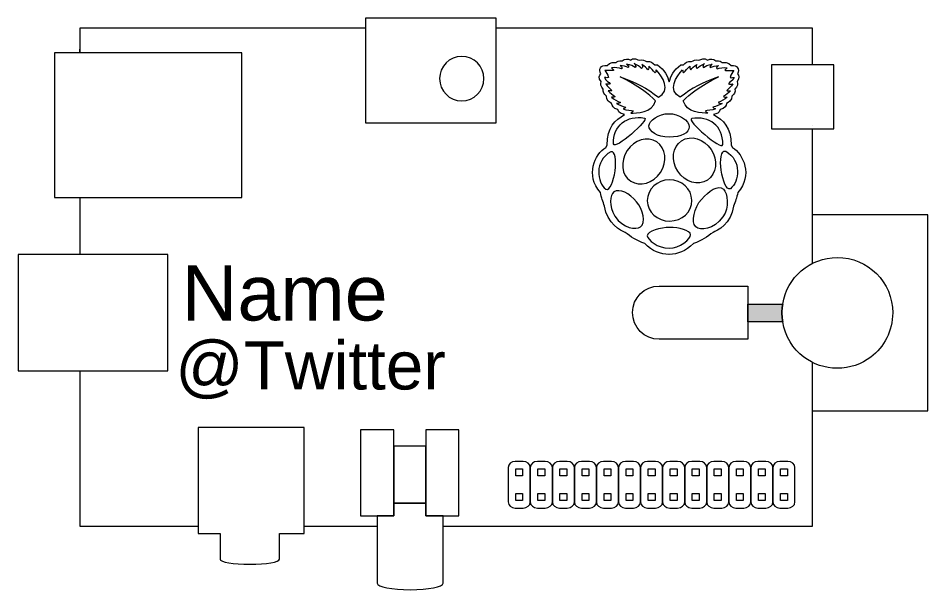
# Model space of a CAD drawing. Header units: inches. Extents: x -193 to 353, y 14 to 296.
# Drawn here: x 28 to 130.6, y 93.1 to 157.5 of the extents above; entities that cross this region are included whole.
import ezdxf

# ---------------------------------------------------------------- set-up
doc = ezdxf.new("R2010")
doc.units = ezdxf.units.IN
doc.header["$MEASUREMENT"] = 0
doc.layers.add('Layer 1', color=7, linetype='Continuous')

# ---------------------------------------------------------------- blocks, each defined once
blk = doc.blocks.new('block 234')
at = {"layer": 'Layer 1', "color": 232, "lineweight": 9}
blk.add_lwpolyline([(73.96, 102.82), (73.96, 101.41), (75.92, 101.41), (77.69, 101.41), (77.69, 111.1), (73.96, 111.1), (73.96, 109.24), (73.96, 104), (73.96, 102.82)], dxfattribs=at)
blk = doc.blocks.new('block 235')
at = {"layer": 'Layer 1', "color": 232, "lineweight": 9}
blk.add_lwpolyline([(70.34, 102.82), (70.34, 104), (70.34, 109.24), (70.34, 111.1), (66.61, 111.1), (66.61, 101.41), (68.48, 101.41), (70.34, 101.41), (70.34, 102.82)], dxfattribs=at)
blk = doc.blocks.new('block 236')
at = {"layer": 'Layer 1', "color": 232, "lineweight": 9}
blk.add_lwpolyline([(70.34, 102.82), (73.96, 102.82), (73.96, 104), (73.96, 109.24), (70.34, 109.24), (70.34, 104), (70.34, 102.82)], dxfattribs=at)
blk = doc.blocks.new('block 237')
at = {"layer": 'Layer 1', "color": 232, "lineweight": 9}
for points, knots in [([(97.44, 152.94), (97.33, 152.94), (97.21, 152.9), (97.07, 152.79), (96.74, 152.92), (96.41, 152.96), (96.12, 152.7), (95.68, 152.76), (95.53, 152.64), (95.42, 152.5), (95.32, 152.5), (94.69, 152.6), (94.4, 152.17), (93.66, 152.25), (93.43, 151.73), (93.69, 151.25), (93.54, 151.02), (93.39, 150.79), (93.74, 150.35), (93.61, 150.1), (93.69, 149.84), (93.98, 149.51), (93.91, 149.17), (94.06, 148.92), (94.33, 148.73), (94.28, 148.26), (94.76, 147.98), (94.91, 147.89), (94.96, 147.61), (95.08, 147.35), (95.63, 147.21), (95.72, 146.79), (96.06, 146.72), (96.38, 146.64), (95.31, 146.02), (94.4, 145.2), (94.41, 143.2), (94.41, 143.2), (94.25, 142.93), (94.25, 142.93), (93.03, 142.18), (91.93, 139.79), (93.65, 137.85), (93.76, 137.25), (93.95, 136.81), (94.12, 136.33), (94.37, 134.38), (96, 133.47), (96.44, 133.36), (97.07, 132.88), (97.74, 132.42), (98.65, 132.1), (99.51, 131.22), (100.44, 130.88), (101.38, 130.88), (101.39, 130.88), (101.41, 130.88), (101.42, 130.88), (102.35, 130.88), (103.29, 131.22), (104.15, 132.1), (105.06, 132.42), (105.73, 132.88), (106.36, 133.36), (106.8, 133.47), (108.43, 134.38), (108.68, 136.33), (108.85, 136.81), (109.04, 137.25), (109.15, 137.85), (110.87, 139.8), (109.77, 142.18), (108.55, 142.93), (108.55, 142.93), (108.39, 143.2), (108.39, 143.2), (108.4, 145.2), (107.49, 146.02), (106.42, 146.64), (106.74, 146.72), (107.07, 146.8), (107.17, 147.21), (107.72, 147.35), (107.83, 147.61), (107.89, 147.89), (108.04, 147.98), (108.52, 148.26), (108.47, 148.73), (108.74, 148.92), (108.89, 149.17), (108.82, 149.51), (109.11, 149.84), (109.19, 150.1), (109.06, 150.35), (109.41, 150.79), (109.26, 151.02), (109.11, 151.25), (109.37, 151.74), (109.14, 152.25), (108.4, 152.17), (108.11, 152.6), (107.48, 152.5), (107.38, 152.5), (107.27, 152.64), (107.12, 152.76), (106.67, 152.7), (106.39, 152.96), (106.06, 152.92), (105.73, 152.79), (105.33, 153.1), (105.07, 152.85), (104.77, 152.76), (104.29, 152.92), (104.18, 152.7), (103.94, 152.61), (103.42, 152.72), (103.26, 152.48), (103.01, 152.23), (103.01, 152.23), (102.72, 152.23), (102.72, 152.23), (101.93, 151.77), (101.54, 150.82), (101.4, 150.33), (101.26, 150.82), (100.87, 151.77), (100.08, 152.23), (100.08, 152.23), (99.79, 152.23), (99.79, 152.23), (99.53, 152.48), (99.37, 152.72), (98.85, 152.61), (98.61, 152.7), (98.51, 152.92), (98.03, 152.76), (97.83, 152.82), (97.65, 152.95), (97.44, 152.94), (97.44, 152.94), (97.44, 152.94), (97.44, 152.94)], [0, 0, 0, 0, 1, 1, 1, 2, 2, 2, 3, 3, 3, 4, 4, 4, 5, 5, 5, 6, 6, 6, 7, 7, 7, 8, 8, 8, 9, 9, 9, 10, 10, 10, 11, 11, 11, 12, 12, 12, 13, 13, 13, 14, 14, 14, 15, 15, 15, 16, 16, 16, 17, 17, 17, 18, 18, 18, 19, 19, 19, 20, 20, 20, 21, 21, 21, 22, 22, 22, 23, 23, 23, 24, 24, 24, 25, 25, 25, 26, 26, 26, 27, 27, 27, 28, 28, 28, 29, 29, 29, 30, 30, 30, 31, 31, 31, 32, 32, 32, 33, 33, 33, 34, 34, 34, 35, 35, 35, 36, 36, 36, 37, 37, 37, 38, 38, 38, 39, 39, 39, 40, 40, 40, 41, 41, 41, 42, 42, 42, 43, 43, 43, 44, 44, 44, 45, 45, 45, 46, 46, 46, 47, 47, 47, 47]), ([(95.87, 150.9), (97.96, 149.82), (99.18, 148.94), (99.85, 148.2), (99.51, 146.83), (97.72, 146.77), (97.07, 146.81), (97.2, 146.87), (97.32, 146.94), (97.36, 147.06), (97.19, 147.17), (96.61, 147.07), (96.21, 147.3), (96.36, 147.33), (96.44, 147.36), (96.51, 147.47), (96.13, 147.6), (95.72, 147.7), (95.47, 147.9), (95.6, 147.9), (95.72, 147.87), (95.9, 147.99), (95.55, 148.18), (95.19, 148.32), (94.9, 148.61), (95.08, 148.61), (95.27, 148.61), (95.33, 148.67), (95.01, 148.87), (94.75, 149.08), (94.53, 149.32), (94.78, 149.29), (94.88, 149.31), (94.94, 149.36), (94.7, 149.6), (94.41, 149.81), (94.26, 150.1), (94.45, 150.04), (94.61, 150.02), (94.74, 150.11), (94.66, 150.29), (94.31, 150.4), (94.11, 150.82), (94.31, 150.8), (94.51, 150.78), (94.55, 150.82), (94.46, 151.19), (94.31, 151.4), (94.16, 151.61), (94.57, 151.62), (95.2, 151.61), (95.17, 151.64), (95.17, 151.64), (94.91, 151.91), (94.91, 151.91), (95.32, 152.01), (95.73, 151.89), (96.04, 151.79), (96.17, 151.9), (96.03, 152.03), (95.87, 152.17), (96.21, 152.13), (96.52, 152.05), (96.8, 151.94), (96.95, 152.07), (96.71, 152.21), (96.59, 152.34), (97.12, 152.24), (97.34, 152.1), (97.57, 151.96), (97.73, 152.12), (97.58, 152.25), (97.47, 152.38), (97.87, 152.24), (98.07, 152.04), (98.29, 151.85), (98.37, 151.95), (98.48, 152.03), (98.34, 152.27), (98.63, 152.1), (98.84, 151.91), (99, 151.69), (99.18, 151.81), (99.11, 151.96), (99.11, 152.1), (99.4, 151.86), (99.59, 151.6), (99.82, 151.36), (99.87, 151.39), (99.91, 151.5), (99.94, 151.68), (100.65, 151), (101.65, 149.27), (100.2, 148.59), (98.97, 149.6), (97.5, 150.34), (95.87, 150.9), (95.87, 150.9), (95.87, 150.9), (95.87, 150.9)], [0, 0, 0, 0, 1, 1, 1, 2, 2, 2, 3, 3, 3, 4, 4, 4, 5, 5, 5, 6, 6, 6, 7, 7, 7, 8, 8, 8, 9, 9, 9, 10, 10, 10, 11, 11, 11, 12, 12, 12, 13, 13, 13, 14, 14, 14, 15, 15, 15, 16, 16, 16, 17, 17, 17, 18, 18, 18, 19, 19, 19, 20, 20, 20, 21, 21, 21, 22, 22, 22, 23, 23, 23, 24, 24, 24, 25, 25, 25, 26, 26, 26, 27, 27, 27, 28, 28, 28, 29, 29, 29, 30, 30, 30, 31, 31, 31, 32, 32, 32, 33, 33, 33, 33]), ([(106.98, 150.9), (104.89, 149.82), (103.67, 148.94), (103, 148.2), (103.35, 146.83), (105.13, 146.77), (105.78, 146.81), (105.65, 146.87), (105.54, 146.94), (105.49, 147.06), (105.66, 147.17), (106.24, 147.07), (106.64, 147.3), (106.49, 147.33), (106.41, 147.36), (106.34, 147.47), (106.72, 147.6), (107.14, 147.7), (107.38, 147.9), (107.25, 147.9), (107.12, 147.87), (106.95, 147.99), (107.3, 148.18), (107.66, 148.32), (107.95, 148.61), (107.77, 148.61), (107.58, 148.61), (107.52, 148.67), (107.84, 148.87), (108.1, 149.08), (108.32, 149.32), (108.07, 149.29), (107.97, 149.31), (107.91, 149.36), (108.14, 149.6), (108.44, 149.81), (108.59, 150.1), (108.4, 150.04), (108.24, 150.02), (108.11, 150.11), (108.19, 150.29), (108.54, 150.4), (108.74, 150.82), (108.54, 150.8), (108.34, 150.78), (108.3, 150.82), (108.39, 151.19), (108.54, 151.4), (108.69, 151.61), (108.28, 151.61), (107.65, 151.61), (107.68, 151.64), (107.68, 151.64), (107.94, 151.9), (107.94, 151.9), (107.53, 152.01), (107.12, 151.89), (106.82, 151.79), (106.68, 151.9), (106.82, 152.03), (106.98, 152.17), (106.64, 152.13), (106.33, 152.05), (106.05, 151.94), (105.9, 152.07), (106.14, 152.21), (106.26, 152.34), (105.73, 152.24), (105.51, 152.1), (105.28, 151.96), (105.12, 152.12), (105.27, 152.25), (105.38, 152.38), (104.98, 152.23), (104.77, 152.04), (104.56, 151.85), (104.48, 151.95), (104.37, 152.03), (104.51, 152.27), (104.22, 152.1), (104.01, 151.91), (103.85, 151.69), (103.67, 151.81), (103.74, 151.96), (103.74, 152.1), (103.45, 151.86), (103.26, 151.6), (103.03, 151.35), (102.98, 151.39), (102.94, 151.5), (102.91, 151.68), (102.2, 151), (101.2, 149.27), (102.65, 148.59), (103.88, 149.6), (105.35, 150.34), (106.98, 150.9), (106.98, 150.9), (106.98, 150.9), (106.98, 150.9)], [0, 0, 0, 0, 1, 1, 1, 2, 2, 2, 3, 3, 3, 4, 4, 4, 5, 5, 5, 6, 6, 6, 7, 7, 7, 8, 8, 8, 9, 9, 9, 10, 10, 10, 11, 11, 11, 12, 12, 12, 13, 13, 13, 14, 14, 14, 15, 15, 15, 16, 16, 16, 17, 17, 17, 18, 18, 18, 19, 19, 19, 20, 20, 20, 21, 21, 21, 22, 22, 22, 23, 23, 23, 24, 24, 24, 25, 25, 25, 26, 26, 26, 27, 27, 27, 28, 28, 28, 29, 29, 29, 30, 30, 30, 31, 31, 31, 32, 32, 32, 33, 33, 33, 33]), ([(101.39, 146.74), (100.24, 146.77), (99.13, 145.89), (99.12, 145.37), (99.12, 144.74), (100.04, 144.1), (101.4, 144.09), (102.79, 144.08), (103.68, 144.6), (103.68, 145.25), (103.69, 145.98), (102.42, 146.75), (101.39, 146.74), (101.39, 146.74), (101.39, 146.74), (101.39, 146.74)], [0, 0, 0, 0, 1, 1, 1, 2, 2, 2, 3, 3, 3, 4, 4, 4, 5, 5, 5, 5]), ([(98.61, 146.25), (96.67, 146.58), (95.06, 145.43), (95.13, 143.33), (95.19, 142.52), (99.32, 146.13), (98.61, 146.25), (98.61, 146.25), (98.61, 146.25), (98.61, 146.25)], [0, 0, 0, 0, 1, 1, 1, 2, 2, 2, 3, 3, 3, 3]), ([(103.96, 146.19), (105.9, 146.52), (107.51, 145.37), (107.45, 143.27), (107.38, 142.46), (103.25, 146.07), (103.96, 146.19)], [0, 0, 0, 0, 1, 1, 1, 2, 2, 2, 2]), ([(100, 143.56), (101.04, 142.88), (101.23, 141.34), (100.42, 140.11), (99.61, 138.89), (98.11, 138.45), (97.07, 139.13), (97.07, 139.13), (97.07, 139.13), (97.07, 139.13), (96.04, 139.81), (95.85, 141.36), (96.66, 142.58), (97.46, 143.8), (98.96, 144.24), (100, 143.56), (100, 143.56), (100, 143.56), (100, 143.56)], [0, 0, 0, 0, 1, 1, 1, 2, 2, 2, 3, 3, 3, 4, 4, 4, 5, 5, 5, 6, 6, 6, 6]), ([(102.81, 143.69), (101.77, 143), (101.58, 141.46), (102.39, 140.24), (103.2, 139.01), (104.69, 138.57), (105.73, 139.26), (105.73, 139.26), (105.73, 139.26), (105.73, 139.26), (106.77, 139.94), (106.96, 141.48), (106.15, 142.7), (105.35, 143.93), (103.85, 144.37), (102.81, 143.69), (102.81, 143.69), (102.81, 143.69), (102.81, 143.69)], [0, 0, 0, 0, 1, 1, 1, 2, 2, 2, 3, 3, 3, 4, 4, 4, 5, 5, 5, 6, 6, 6, 6]), ([(94.81, 142.45), (95.93, 142.75), (95.18, 137.8), (94.27, 138.21), (93.27, 139.02), (92.94, 141.38), (94.81, 142.45)], [0, 0, 0, 0, 1, 1, 1, 2, 2, 2, 2]), ([(107.78, 142.51), (106.65, 142.81), (107.4, 137.87), (108.31, 138.27), (109.32, 139.08), (109.64, 141.45), (107.78, 142.51), (107.78, 142.51), (107.78, 142.51), (107.78, 142.51)], [0, 0, 0, 0, 1, 1, 1, 2, 2, 2, 3, 3, 3, 3]), ([(103.96, 136.95), (103.97, 135.67), (102.85, 134.63), (101.47, 134.63), (100.08, 134.62), (98.95, 135.65), (98.94, 136.93), (98.94, 136.93), (98.94, 136.94), (98.94, 136.95), (98.94, 138.23), (100.05, 139.27), (101.44, 139.28), (102.83, 139.28), (103.95, 138.25), (103.96, 136.98), (103.96, 136.97), (103.96, 136.96), (103.96, 136.95)], [0, 0, 0, 0, 1, 1, 1, 2, 2, 2, 3, 3, 3, 4, 4, 4, 5, 5, 5, 6, 6, 6, 6]), ([(105.04, 137.08), (104.27, 136.17), (103.83, 134.51), (104.4, 133.98), (104.94, 133.56), (106.4, 133.62), (107.47, 135.11), (108.25, 136.11), (107.99, 137.78), (107.54, 138.23), (106.88, 138.74), (105.93, 138.08), (105.04, 137.08), (105.04, 137.08), (105.04, 137.08), (105.04, 137.08)], [0, 0, 0, 0, 1, 1, 1, 2, 2, 2, 3, 3, 3, 4, 4, 4, 5, 5, 5, 5]), ([(97.74, 136.81), (98.46, 135.94), (98.79, 134.42), (98.19, 133.97), (97.62, 133.63), (96.24, 133.77), (95.27, 135.18), (94.61, 136.36), (94.69, 137.56), (95.16, 137.91), (95.85, 138.33), (96.92, 137.76), (97.74, 136.81), (97.74, 136.81), (97.74, 136.81), (97.74, 136.81)], [0, 0, 0, 0, 1, 1, 1, 2, 2, 2, 3, 3, 3, 4, 4, 4, 5, 5, 5, 5]), ([(101.46, 133.91), (102.47, 133.95), (103.82, 133.58), (103.83, 133.09), (103.84, 132.62), (102.6, 131.54), (101.4, 131.57), (100.15, 131.51), (98.93, 132.59), (98.94, 132.96), (98.93, 133.51), (100.46, 133.93), (101.46, 133.91), (101.46, 133.91), (101.46, 133.91), (101.46, 133.91)], [0, 0, 0, 0, 1, 1, 1, 2, 2, 2, 3, 3, 3, 4, 4, 4, 5, 5, 5, 5])]:
    blk.add_open_spline(points, degree=3, knots=knots, dxfattribs=at)
blk = doc.blocks.new('block 238')
at = {"layer": 'Layer 1', "color": 7, "insert": (45.71, 114.55), "char_height": 5.4373, "attachment_point": 7}
blk.add_mtext('\\fArial|b0|i0|c0|p34;\\W1;@Twitter', dxfattribs=at)
blk = doc.blocks.new('block 239')
at = {"layer": 'Layer 1', "color": 232, "lineweight": 9}
for points in [[(84.11, 106.68), (84.88, 106.68), (84.88, 105.9), (84.11, 105.9), (84.11, 106.68)], [(84.11, 103.91), (84.88, 103.91), (84.88, 103.13), (84.11, 103.13), (84.11, 103.91)]]:
    blk.add_lwpolyline(points, dxfattribs=at)
blk.add_open_spline([(85.74, 102.96), (85.74, 102.58), (85.38, 102.28), (84.94, 102.28), (84.94, 102.28), (84.05, 102.28), (84.05, 102.28), (83.61, 102.28), (83.25, 102.58), (83.25, 102.96), (83.25, 102.96), (83.25, 106.84), (83.25, 106.84), (83.25, 107.22), (83.61, 107.53), (84.05, 107.53), (84.05, 107.53), (84.94, 107.53), (84.94, 107.53), (85.38, 107.53), (85.74, 107.22), (85.74, 106.84), (85.74, 106.84), (85.74, 102.96), (85.74, 102.96)], degree=3, knots=[0, 0, 0, 0, 1, 1, 1, 2, 2, 2, 3, 3, 3, 4, 4, 4, 5, 5, 5, 6, 6, 6, 7, 7, 7, 8, 8, 8, 8], dxfattribs=at)
blk = doc.blocks.new('block 240')
at = {"layer": 'Layer 1', "color": 232, "lineweight": 9}
for points in [[(86.6, 106.68), (87.37, 106.68), (87.37, 105.9), (86.6, 105.9), (86.6, 106.68)], [(86.6, 103.91), (87.37, 103.91), (87.37, 103.13), (86.6, 103.13), (86.6, 103.91)]]:
    blk.add_lwpolyline(points, dxfattribs=at)
blk.add_open_spline([(88.23, 102.96), (88.23, 102.58), (87.87, 102.28), (87.43, 102.28), (87.43, 102.28), (86.54, 102.28), (86.54, 102.28), (86.1, 102.28), (85.74, 102.58), (85.74, 102.96), (85.74, 102.96), (85.74, 106.84), (85.74, 106.84), (85.74, 107.22), (86.1, 107.53), (86.54, 107.53), (86.54, 107.53), (87.43, 107.53), (87.43, 107.53), (87.87, 107.53), (88.23, 107.22), (88.23, 106.84), (88.23, 106.84), (88.23, 102.96), (88.23, 102.96)], degree=3, knots=[0, 0, 0, 0, 1, 1, 1, 2, 2, 2, 3, 3, 3, 4, 4, 4, 5, 5, 5, 6, 6, 6, 7, 7, 7, 8, 8, 8, 8], dxfattribs=at)
blk = doc.blocks.new('block 241')
at = {"layer": 'Layer 1', "color": 232, "lineweight": 9}
for points in [[(89.09, 106.68), (89.86, 106.68), (89.86, 105.9), (89.09, 105.9), (89.09, 106.68)], [(89.09, 103.91), (89.86, 103.91), (89.86, 103.13), (89.09, 103.13), (89.09, 103.91)]]:
    blk.add_lwpolyline(points, dxfattribs=at)
blk.add_open_spline([(90.72, 102.96), (90.72, 102.58), (90.36, 102.28), (89.92, 102.28), (89.92, 102.28), (89.03, 102.28), (89.03, 102.28), (88.59, 102.28), (88.23, 102.58), (88.23, 102.96), (88.23, 102.96), (88.23, 106.84), (88.23, 106.84), (88.23, 107.22), (88.59, 107.53), (89.03, 107.53), (89.03, 107.53), (89.92, 107.53), (89.92, 107.53), (90.36, 107.53), (90.72, 107.22), (90.72, 106.84), (90.72, 106.84), (90.72, 102.96), (90.72, 102.96)], degree=3, knots=[0, 0, 0, 0, 1, 1, 1, 2, 2, 2, 3, 3, 3, 4, 4, 4, 5, 5, 5, 6, 6, 6, 7, 7, 7, 8, 8, 8, 8], dxfattribs=at)
blk = doc.blocks.new('block 242')
at = {"layer": 'Layer 1', "color": 232, "lineweight": 9}
for points in [[(91.58, 106.68), (92.35, 106.68), (92.35, 105.9), (91.58, 105.9), (91.58, 106.68)], [(91.58, 103.91), (92.35, 103.91), (92.35, 103.13), (91.58, 103.13), (91.58, 103.91)]]:
    blk.add_lwpolyline(points, dxfattribs=at)
blk.add_open_spline([(93.2, 102.96), (93.2, 102.58), (92.85, 102.28), (92.41, 102.28), (92.41, 102.28), (91.52, 102.28), (91.52, 102.28), (91.07, 102.28), (90.72, 102.58), (90.72, 102.96), (90.72, 102.96), (90.72, 106.84), (90.72, 106.84), (90.72, 107.22), (91.07, 107.53), (91.52, 107.53), (91.52, 107.53), (92.41, 107.53), (92.41, 107.53), (92.85, 107.53), (93.2, 107.22), (93.2, 106.84), (93.2, 106.84), (93.2, 102.96), (93.2, 102.96)], degree=3, knots=[0, 0, 0, 0, 1, 1, 1, 2, 2, 2, 3, 3, 3, 4, 4, 4, 5, 5, 5, 6, 6, 6, 7, 7, 7, 8, 8, 8, 8], dxfattribs=at)
blk = doc.blocks.new('block 243')
at = {"layer": 'Layer 1', "color": 232, "lineweight": 9}
for points in [[(94.06, 106.68), (94.83, 106.68), (94.83, 105.9), (94.06, 105.9), (94.06, 106.68)], [(94.06, 103.91), (94.83, 103.91), (94.83, 103.13), (94.06, 103.13), (94.06, 103.91)]]:
    blk.add_lwpolyline(points, dxfattribs=at)
blk.add_open_spline([(95.69, 102.96), (95.69, 102.58), (95.34, 102.28), (94.89, 102.28), (94.89, 102.28), (94, 102.28), (94, 102.28), (93.56, 102.28), (93.2, 102.58), (93.2, 102.96), (93.2, 102.96), (93.2, 106.84), (93.2, 106.84), (93.2, 107.22), (93.56, 107.53), (94, 107.53), (94, 107.53), (94.89, 107.53), (94.89, 107.53), (95.34, 107.53), (95.69, 107.22), (95.69, 106.84), (95.69, 106.84), (95.69, 102.96), (95.69, 102.96)], degree=3, knots=[0, 0, 0, 0, 1, 1, 1, 2, 2, 2, 3, 3, 3, 4, 4, 4, 5, 5, 5, 6, 6, 6, 7, 7, 7, 8, 8, 8, 8], dxfattribs=at)
blk = doc.blocks.new('block 244')
at = {"layer": 'Layer 1', "color": 232, "lineweight": 9}
for points in [[(96.55, 106.68), (97.32, 106.68), (97.32, 105.9), (96.55, 105.9), (96.55, 106.68)], [(96.55, 103.91), (97.32, 103.91), (97.32, 103.13), (96.55, 103.13), (96.55, 103.91)]]:
    blk.add_lwpolyline(points, dxfattribs=at)
blk.add_open_spline([(98.18, 102.96), (98.18, 102.58), (97.82, 102.28), (97.38, 102.28), (97.38, 102.28), (96.49, 102.28), (96.49, 102.28), (96.05, 102.28), (95.69, 102.58), (95.69, 102.96), (95.69, 102.96), (95.69, 106.84), (95.69, 106.84), (95.69, 107.22), (96.05, 107.53), (96.49, 107.53), (96.49, 107.53), (97.38, 107.53), (97.38, 107.53), (97.82, 107.53), (98.18, 107.22), (98.18, 106.84), (98.18, 106.84), (98.18, 102.96), (98.18, 102.96)], degree=3, knots=[0, 0, 0, 0, 1, 1, 1, 2, 2, 2, 3, 3, 3, 4, 4, 4, 5, 5, 5, 6, 6, 6, 7, 7, 7, 8, 8, 8, 8], dxfattribs=at)
blk = doc.blocks.new('block 245')
at = {"layer": 'Layer 1', "color": 232, "lineweight": 9}
for points in [[(99.04, 106.68), (99.81, 106.68), (99.81, 105.9), (99.04, 105.9), (99.04, 106.68)], [(99.04, 103.91), (99.81, 103.91), (99.81, 103.13), (99.04, 103.13), (99.04, 103.91)]]:
    blk.add_lwpolyline(points, dxfattribs=at)
blk.add_open_spline([(100.67, 102.96), (100.67, 102.58), (100.31, 102.28), (99.87, 102.28), (99.87, 102.28), (98.98, 102.28), (98.98, 102.28), (98.54, 102.28), (98.18, 102.58), (98.18, 102.96), (98.18, 102.96), (98.18, 106.84), (98.18, 106.84), (98.18, 107.22), (98.54, 107.53), (98.98, 107.53), (98.98, 107.53), (99.87, 107.53), (99.87, 107.53), (100.31, 107.53), (100.67, 107.22), (100.67, 106.84), (100.67, 106.84), (100.67, 102.96), (100.67, 102.96)], degree=3, knots=[0, 0, 0, 0, 1, 1, 1, 2, 2, 2, 3, 3, 3, 4, 4, 4, 5, 5, 5, 6, 6, 6, 7, 7, 7, 8, 8, 8, 8], dxfattribs=at)
blk = doc.blocks.new('block 246')
at = {"layer": 'Layer 1', "color": 232, "lineweight": 9}
for points in [[(101.53, 106.68), (102.3, 106.68), (102.3, 105.9), (101.53, 105.9), (101.53, 106.68)], [(101.53, 103.91), (102.3, 103.91), (102.3, 103.13), (101.53, 103.13), (101.53, 103.91)]]:
    blk.add_lwpolyline(points, dxfattribs=at)
blk.add_open_spline([(103.16, 102.96), (103.16, 102.58), (102.8, 102.28), (102.36, 102.28), (102.36, 102.28), (101.47, 102.28), (101.47, 102.28), (101.03, 102.28), (100.67, 102.58), (100.67, 102.96), (100.67, 102.96), (100.67, 106.84), (100.67, 106.84), (100.67, 107.22), (101.03, 107.53), (101.47, 107.53), (101.47, 107.53), (102.36, 107.53), (102.36, 107.53), (102.8, 107.53), (103.16, 107.22), (103.16, 106.84), (103.16, 106.84), (103.16, 102.96), (103.16, 102.96)], degree=3, knots=[0, 0, 0, 0, 1, 1, 1, 2, 2, 2, 3, 3, 3, 4, 4, 4, 5, 5, 5, 6, 6, 6, 7, 7, 7, 8, 8, 8, 8], dxfattribs=at)
blk = doc.blocks.new('block 247')
at = {"layer": 'Layer 1', "color": 232, "lineweight": 9}
for points in [[(104.01, 106.68), (104.78, 106.68), (104.78, 105.9), (104.01, 105.9), (104.01, 106.68)], [(104.01, 103.91), (104.78, 103.91), (104.78, 103.13), (104.01, 103.13), (104.01, 103.91)]]:
    blk.add_lwpolyline(points, dxfattribs=at)
blk.add_open_spline([(105.64, 102.96), (105.64, 102.58), (105.29, 102.28), (104.85, 102.28), (104.85, 102.28), (103.95, 102.28), (103.95, 102.28), (103.51, 102.28), (103.16, 102.58), (103.16, 102.96), (103.16, 102.96), (103.16, 106.84), (103.16, 106.84), (103.16, 107.22), (103.51, 107.53), (103.95, 107.53), (103.95, 107.53), (104.85, 107.53), (104.85, 107.53), (105.29, 107.53), (105.64, 107.22), (105.64, 106.84), (105.64, 106.84), (105.64, 102.96), (105.64, 102.96)], degree=3, knots=[0, 0, 0, 0, 1, 1, 1, 2, 2, 2, 3, 3, 3, 4, 4, 4, 5, 5, 5, 6, 6, 6, 7, 7, 7, 8, 8, 8, 8], dxfattribs=at)
blk = doc.blocks.new('block 248')
at = {"layer": 'Layer 1', "color": 232, "lineweight": 9}
for points in [[(106.5, 106.68), (107.27, 106.68), (107.27, 105.9), (106.5, 105.9), (106.5, 106.68)], [(106.5, 103.91), (107.27, 103.91), (107.27, 103.13), (106.5, 103.13), (106.5, 103.91)]]:
    blk.add_lwpolyline(points, dxfattribs=at)
blk.add_open_spline([(108.13, 102.96), (108.13, 102.58), (107.77, 102.28), (107.33, 102.28), (107.33, 102.28), (106.44, 102.28), (106.44, 102.28), (106, 102.28), (105.64, 102.58), (105.64, 102.96), (105.64, 102.96), (105.64, 106.84), (105.64, 106.84), (105.64, 107.22), (106, 107.53), (106.44, 107.53), (106.44, 107.53), (107.33, 107.53), (107.33, 107.53), (107.77, 107.53), (108.13, 107.22), (108.13, 106.84), (108.13, 106.84), (108.13, 102.96), (108.13, 102.96)], degree=3, knots=[0, 0, 0, 0, 1, 1, 1, 2, 2, 2, 3, 3, 3, 4, 4, 4, 5, 5, 5, 6, 6, 6, 7, 7, 7, 8, 8, 8, 8], dxfattribs=at)
blk = doc.blocks.new('block 249')
at = {"layer": 'Layer 1', "color": 232, "lineweight": 9}
for points in [[(108.99, 106.68), (109.76, 106.68), (109.76, 105.9), (108.99, 105.9), (108.99, 106.68)], [(108.99, 103.91), (109.76, 103.91), (109.76, 103.13), (108.99, 103.13), (108.99, 103.91)]]:
    blk.add_lwpolyline(points, dxfattribs=at)
blk.add_open_spline([(110.62, 102.96), (110.62, 102.58), (110.26, 102.28), (109.82, 102.28), (109.82, 102.28), (108.93, 102.28), (108.93, 102.28), (108.49, 102.28), (108.13, 102.58), (108.13, 102.96), (108.13, 102.96), (108.13, 106.84), (108.13, 106.84), (108.13, 107.22), (108.49, 107.53), (108.93, 107.53), (108.93, 107.53), (109.82, 107.53), (109.82, 107.53), (110.26, 107.53), (110.62, 107.22), (110.62, 106.84), (110.62, 106.84), (110.62, 102.96), (110.62, 102.96)], degree=3, knots=[0, 0, 0, 0, 1, 1, 1, 2, 2, 2, 3, 3, 3, 4, 4, 4, 5, 5, 5, 6, 6, 6, 7, 7, 7, 8, 8, 8, 8], dxfattribs=at)
blk = doc.blocks.new('block 250')
at = {"layer": 'Layer 1', "color": 232, "lineweight": 9}
for points in [[(111.48, 106.68), (112.25, 106.68), (112.25, 105.9), (111.48, 105.9), (111.48, 106.68)], [(111.48, 103.91), (112.25, 103.91), (112.25, 103.13), (111.48, 103.13), (111.48, 103.91)]]:
    blk.add_lwpolyline(points, dxfattribs=at)
blk.add_open_spline([(113.11, 102.96), (113.11, 102.58), (112.75, 102.28), (112.31, 102.28), (112.31, 102.28), (111.42, 102.28), (111.42, 102.28), (110.98, 102.28), (110.62, 102.58), (110.62, 102.96), (110.62, 102.96), (110.62, 106.84), (110.62, 106.84), (110.62, 107.22), (110.98, 107.53), (111.42, 107.53), (111.42, 107.53), (112.31, 107.53), (112.31, 107.53), (112.75, 107.53), (113.11, 107.22), (113.11, 106.84), (113.11, 106.84), (113.11, 102.96), (113.11, 102.96)], degree=3, knots=[0, 0, 0, 0, 1, 1, 1, 2, 2, 2, 3, 3, 3, 4, 4, 4, 5, 5, 5, 6, 6, 6, 7, 7, 7, 8, 8, 8, 8], dxfattribs=at)
blk = doc.blocks.new('block 251')
at = {"layer": 'Layer 1', "color": 232, "lineweight": 9}
for points in [[(113.97, 106.68), (114.74, 106.68), (114.74, 105.9), (113.97, 105.9), (113.97, 106.68)], [(113.97, 103.91), (114.74, 103.91), (114.74, 103.13), (113.97, 103.13), (113.97, 103.91)]]:
    blk.add_lwpolyline(points, dxfattribs=at)
blk.add_open_spline([(115.59, 102.96), (115.59, 102.58), (115.24, 102.28), (114.8, 102.28), (114.8, 102.28), (113.9, 102.28), (113.9, 102.28), (113.46, 102.28), (113.11, 102.58), (113.11, 102.96), (113.11, 102.96), (113.11, 106.84), (113.11, 106.84), (113.11, 107.22), (113.46, 107.53), (113.9, 107.53), (113.9, 107.53), (114.8, 107.53), (114.8, 107.53), (115.24, 107.53), (115.59, 107.22), (115.59, 106.84), (115.59, 106.84), (115.59, 102.96), (115.59, 102.96)], degree=3, knots=[0, 0, 0, 0, 1, 1, 1, 2, 2, 2, 3, 3, 3, 4, 4, 4, 5, 5, 5, 6, 6, 6, 7, 7, 7, 8, 8, 8, 8], dxfattribs=at)
blk = doc.blocks.new('block 233')
at = {"layer": 'Layer 1'}
h = blk.add_hatch(color=72, dxfattribs=at)
h.dxf.hatch_style = 2
edge = h.paths.add_edge_path()
edge.add_spline(control_points=[(114.12, 124.28), (114.12, 124.46), (114.14, 124.64), (114.15, 124.81), (114.16, 124.97), (114.19, 125.13), (114.21, 125.28), (114.21, 125.28), (110.27, 125.28), (110.27, 125.28), (110.27, 125.28), (110.27, 124.81), (110.27, 124.81), (110.27, 124.81), (110.27, 123.81), (110.27, 123.81), (110.27, 123.81), (110.27, 123.28), (110.27, 123.28), (110.27, 123.28), (114.21, 123.28), (114.21, 123.28), (114.18, 123.46), (114.16, 123.63), (114.14, 123.81), (114.13, 123.97), (114.12, 124.12), (114.12, 124.28)], knot_values=[0, 0, 0, 0, 1, 1, 1, 2, 2, 2, 3, 3, 3, 4, 4, 4, 5, 5, 5, 6, 6, 6, 7, 7, 7, 8, 8, 8, 9, 9, 9, 9], degree=3, periodic=1)
at = {"layer": 'Layer 1', "color": 250, "lineweight": 9}
for points in [[(81.89, 156.39), (81.89, 157.5), (80.31, 157.5), (68.71, 157.5), (67.15, 157.5), (67.15, 156.39)], [(67.15, 156.39), (66.4, 156.39), (60.69, 156.39), (58.3, 156.39), (34.94, 156.39), (34.94, 156.39), (34.94, 153.61), (34.94, 154.03)], [(117.58, 152.26), (117.58, 152.67), (117.58, 152.67), (117.58, 156.39), (117.58, 156.39), (81.89, 156.39)], [(34.94, 154.03), (34.94, 154.03)], [(34.94, 153.61), (32.1, 153.61), (32.1, 137.28), (34.94, 137.28)], [(117.58, 152.26), (117.58, 152.26)], [(117.58, 145.02), (118.33, 145.02), (119.99, 145.02), (119.99, 152.26), (118.33, 152.26), (117.58, 152.26)], [(75.92, 100.23), (117.58, 100.23), (117.58, 100.23), (117.58, 100.23), (117.58, 113.22), (130.58, 113.22), (130.58, 135.35), (117.58, 135.35), (117.58, 145.02)], [(117.58, 145.44), (117.58, 145.44)], [(117.58, 145.02), (117.58, 145.02)], [(34.94, 137.28), (34.94, 131.3), (34.94, 131.3), (34.94, 130.88)], [(34.94, 130.88), (27.99, 130.88), (27.99, 117.74), (34.94, 117.74)], [(34.94, 130.88), (34.94, 130.88)], [(34.94, 117.74), (34.94, 100.23), (34.94, 100.23), (34.94, 100.23), (48.3, 100.23)], [(60.24, 100.23), (68.48, 100.23)], [(68.48, 100.23), (68.48, 100.23)], [(75.92, 100.23), (75.92, 100.23)]]:
    blk.add_lwpolyline(points, dxfattribs=at)
at = {"layer": 'Layer 1', "color": 232, "lineweight": 9}
for points in [[(67.15, 156.39), (67.15, 155.97), (67.15, 145.69), (81.89, 145.69), (81.89, 155.97), (81.89, 156.39)], [(46.64, 153.61), (37.04, 153.61), (34.94, 153.61)], [(34.94, 137.28), (35.69, 137.28), (53.21, 137.28), (53.21, 139.62), (53.21, 139.97), (53.21, 153.61), (46.64, 153.61)], [(117.58, 152.26), (112.95, 152.26), (112.95, 145.02), (117.58, 145.02)], [(34.94, 117.74), (35.69, 117.74), (44.85, 117.74), (44.85, 130.88), (35.69, 130.88), (34.94, 130.88)], [(60.24, 100.23), (60.24, 111.36), (48.3, 111.36), (48.3, 100.23)], [(75.92, 100.23), (75.92, 101.41), (73.96, 101.41), (73.96, 102.82), (70.34, 102.82), (70.34, 101.41), (68.48, 101.41), (68.48, 100.23)]]:
    blk.add_lwpolyline(points, dxfattribs=at)
at = {"layer": 'Layer 1', "color": 30, "lineweight": 9}
for points in [[(117.58, 129.88), (117.58, 135.35)], [(117.58, 113.22), (117.58, 118.69)]]:
    blk.add_lwpolyline(points, dxfattribs=at)
at = {"layer": 'Layer 1', "color": 7, "lineweight": 9}
for points, knots in [([(78.01, 153.19), (79.39, 153.19), (80.51, 152.07), (80.51, 150.69), (80.51, 149.31), (79.39, 148.19), (78.01, 148.19), (76.63, 148.19), (75.51, 149.31), (75.51, 150.69), (75.51, 152.07), (76.63, 153.19), (78.01, 153.19)], [0, 0, 0, 0, 1, 1, 1, 2, 2, 2, 3, 3, 3, 4, 4, 4, 4]), ([(120.37, 130.53), (117.26, 130.53), (114.69, 128.26), (114.21, 125.28), (114.19, 125.13), (114.16, 124.97), (114.15, 124.81), (114.14, 124.64), (114.12, 124.46), (114.12, 124.28), (114.12, 124.12), (114.13, 123.97), (114.14, 123.81), (114.16, 123.63), (114.18, 123.46), (114.21, 123.28), (114.47, 121.66), (115.35, 120.24), (116.61, 119.29), (117.66, 118.5), (118.96, 118.03), (120.37, 118.03), (121.79, 118.03), (123.09, 118.5), (124.14, 119.29), (125.65, 120.43), (126.62, 122.25), (126.62, 124.28), (126.62, 127.74), (123.82, 130.53), (120.37, 130.53)], [0, 0, 0, 0, 1, 1, 1, 2, 2, 2, 3, 3, 3, 4, 4, 4, 5, 5, 5, 6, 6, 6, 7, 7, 7, 8, 8, 8, 9, 9, 9, 10, 10, 10, 10]), ([(107.27, 127.31), (107.27, 127.31), (105.95, 127.31), (105.95, 127.31), (105.95, 127.31), (100.27, 127.31), (100.27, 127.31), (98.61, 127.31), (97.27, 125.97), (97.27, 124.31), (97.27, 122.65), (98.61, 121.31), (100.27, 121.31), (100.27, 121.31), (105.95, 121.31), (105.95, 121.31), (105.95, 121.31), (107.27, 121.31), (107.27, 121.31), (107.27, 121.31), (110.27, 121.31), (110.27, 121.31), (110.27, 121.31), (110.27, 123.28), (110.27, 123.28), (110.27, 123.28), (110.27, 123.81), (110.27, 123.81), (110.27, 123.81), (110.27, 124.81), (110.27, 124.81), (110.27, 124.81), (110.27, 125.28), (110.27, 125.28), (110.27, 125.28), (110.27, 127.31), (110.27, 127.31), (110.27, 127.31), (107.27, 127.31), (107.27, 127.31)], [0, 0, 0, 0, 1, 1, 1, 2, 2, 2, 3, 3, 3, 4, 4, 4, 5, 5, 5, 6, 6, 6, 7, 7, 7, 8, 8, 8, 9, 9, 9, 10, 10, 10, 11, 11, 11, 12, 12, 12, 13, 13, 13, 13])]:
    blk.add_open_spline(points, degree=3, knots=knots, dxfattribs=at)
at = {"layer": 'Layer 1', "lineweight": 0}
blk.add_open_spline([(114.12, 124.28), (114.12, 124.46), (114.14, 124.64), (114.15, 124.81), (114.16, 124.97), (114.19, 125.13), (114.21, 125.28), (114.21, 125.28), (110.27, 125.28), (110.27, 125.28), (110.27, 125.28), (110.27, 124.81), (110.27, 124.81), (110.27, 124.81), (110.27, 123.81), (110.27, 123.81), (110.27, 123.81), (110.27, 123.28), (110.27, 123.28), (110.27, 123.28), (114.21, 123.28), (114.21, 123.28), (114.18, 123.46), (114.16, 123.63), (114.14, 123.81), (114.13, 123.97), (114.12, 124.12), (114.12, 124.28)], degree=3, knots=[0, 0, 0, 0, 1, 1, 1, 2, 2, 2, 3, 3, 3, 4, 4, 4, 5, 5, 5, 6, 6, 6, 7, 7, 7, 8, 8, 8, 9, 9, 9, 9], dxfattribs=at)
at = {"layer": 'Layer 1', "color": 250, "lineweight": 9}
for points, knots in [([(48.3, 100.23), (48.3, 100.23), (48.3, 99.81), (48.3, 99.81), (48.3, 99.81), (48.3, 99.42), (48.3, 99.42), (48.3, 99.42), (50.75, 99.42), (50.75, 99.42), (50.75, 99.42), (50.75, 96.5), (50.75, 96.5), (50.75, 96.18), (52.25, 95.93), (54.11, 95.93), (55.96, 95.93), (57.46, 96.18), (57.46, 96.5), (57.46, 96.5), (57.46, 99.42), (57.46, 99.42), (57.46, 99.42), (60.24, 99.42), (60.24, 99.42), (60.24, 99.42), (60.24, 99.81), (60.24, 99.81), (60.24, 99.81), (60.24, 100.23), (60.24, 100.23)], [0, 0, 0, 0, 1, 1, 1, 2, 2, 2, 3, 3, 3, 4, 4, 4, 5, 5, 5, 6, 6, 6, 7, 7, 7, 8, 8, 8, 9, 9, 9, 10, 10, 10, 10]), ([(68.48, 100.23), (68.48, 100.23), (68.48, 99.81), (68.48, 99.81), (68.48, 99.81), (68.48, 93.8), (68.48, 93.8), (68.48, 93.39), (70.14, 93.06), (72.2, 93.06), (74.25, 93.06), (75.92, 93.39), (75.92, 93.8), (75.92, 93.8), (75.92, 99.81), (75.92, 99.81), (75.92, 99.81), (75.92, 100.23), (75.92, 100.23)], [0, 0, 0, 0, 1, 1, 1, 2, 2, 2, 3, 3, 3, 4, 4, 4, 5, 5, 5, 6, 6, 6, 6])]:
    blk.add_open_spline(points, degree=3, knots=knots, dxfattribs=at)
at = {"layer": 'Layer 1'}
for name in ['block 237', 'block 238', 'block 235', 'block 234', 'block 236', 'block 239', 'block 240', 'block 241', 'block 242', 'block 243', 'block 244', 'block 245', 'block 246', 'block 247', 'block 248', 'block 249', 'block 250', 'block 251']:
    blk.add_blockref(name, (0, 0), dxfattribs=at)
at = {"layer": 'Layer 1', "color": 7, "insert": (46.42, 123.33), "char_height": 6.2371, "attachment_point": 7}
blk.add_mtext('\\fArial|b0|i0|c0|p34;\\W1;Name', dxfattribs=at)
blk = doc.blocks.new('block 194')
at = {"layer": 'Layer 1'}
blk.add_blockref('block 233', (0, 0), dxfattribs=at)

msp = doc.modelspace()

# ---------------------------------------------------------------- block references
at = {"layer": 'Layer 1'}
msp.add_blockref('block 194', (0, 0), dxfattribs=at)

doc.saveas('drawing.dxf')
